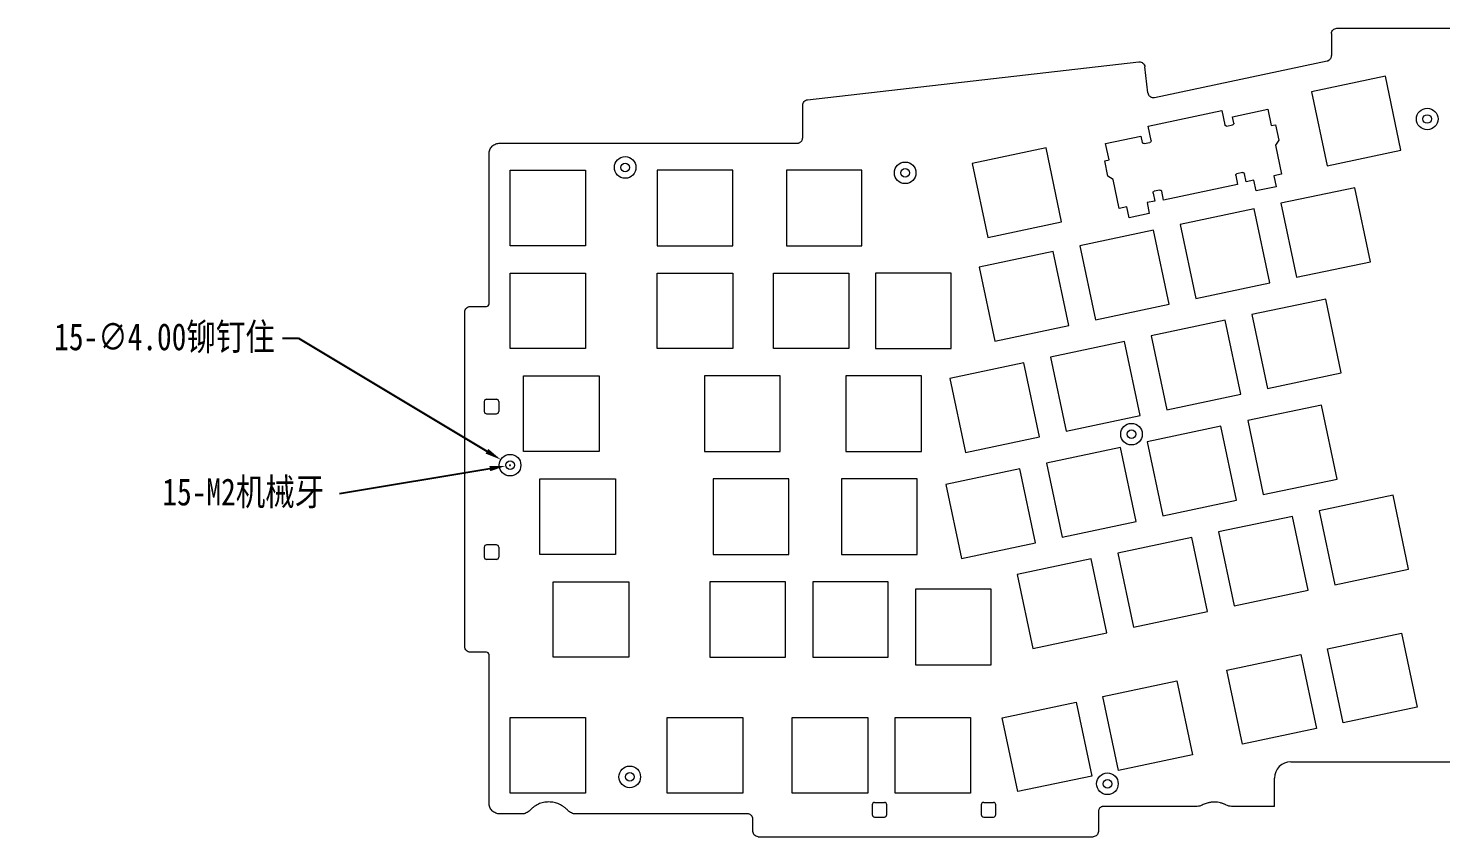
# Model space of a CAD drawing. Header units: inches. Extents: x 633 to 1402, y 68 to 485.
# Drawn here: x 633.3 to 895, y 335 to 484.7 of the extents above; entities that cross this region are included whole.
import ezdxf

# ---------------------------------------------------------------- set-up
doc = ezdxf.new("R2010")
doc.units = ezdxf.units.IN
doc.header["$LTSCALE"] = 2.574606
doc.header["$MEASUREMENT"] = 0
doc.header["$PDMODE"] = 3
doc.header["$PDSIZE"] = 0.3125
doc.layers.get('0').update_dxf_attribs({"linetype": 'CONTINUOUS'})
doc.layers.get('Defpoints').update_dxf_attribs({"linetype": 'CONTINUOUS'})
doc.styles.get("Standard").update_dxf_attribs({"font": 'txt', "width": 0.8})
doc.dimstyles.new('副本 STANDARD', dxfattribs={"dimtxt": 5, "dimasz": 3, "dimexe": 0.125, "dimexo": 0.0625, "dimgap": 0.09, "dimtad": 0, "dimtoh": 1, "dimzin": 4, "dimdsep": 46, "dimtxsty": 'Standard', "dimblk": '_FILLED', "dimcen": 0.09, "dimazin": 1, "dimtp": 0.01, "dimtm": 0.01, "dimtfac": 1, "dimtofl": 0, "dimtmove": 0, "dimatfit": 3, "dimldrblk": '_FILLED', "dimfxl": 1, "dimtolj": 1, "dimtzin": 4, "dimarcsym": 0})

# ---------------------------------------------------------------- blocks, each defined once
blk = doc.blocks.new('_FILLED')
at = {"color": 0, "linetype": 'ByBlock'}
blk.add_solid([(0, 0), (-1, 0.167), (-1, -0.167)], dxfattribs=at)
blk = doc.blocks.new('*D28')
at = {"color": 0, "lineweight": -2, "transparency": 16777216}
for p, q in [((690.96, 398.61), (718.79, 403.21)), ((722.45, 403.83), (722.63, 403.83)), ((722.54, 403.74), (722.54, 403.92))]:
    blk.add_line(p, q, dxfattribs=at)
at = {"layer": 'Defpoints', "color": 0, "transparency": 16777216}
for p in [(721.75, 403.7), (723.33, 403.96)]:
    blk.add_point(p, dxfattribs=at)
at = {"color": 0, "lineweight": -2, "transparency": 16777216, "xscale": 3, "yscale": 3, "zscale": 3, "rotation": 9.393833702540832}
blk.add_blockref('_FILLED', (721.75, 403.7), dxfattribs=at)
at = {"color": 0, "transparency": 16777216, "insert": (673.11, 398.61), "char_height": 5, "attachment_point": 5}
blk.add_mtext('\\A1;15-M2{\\fSimSun|b0|i0|c134|p2;机械牙}', dxfattribs=at)
blk = doc.blocks.new('*D29')
at = {"color": 0, "lineweight": -2, "transparency": 16777216}
for p, q in [((680.36, 427.33), (683.36, 427.33)), ((683.36, 427.33), (718.25, 406.4)), ((722.45, 403.83), (722.63, 403.83)), ((722.54, 403.74), (722.54, 403.92))]:
    blk.add_line(p, q, dxfattribs=at)
at = {"layer": 'Defpoints', "color": 0, "transparency": 16777216}
for p in [(720.83, 404.86), (724.26, 402.8)]:
    blk.add_point(p, dxfattribs=at)
at = {"color": 0, "lineweight": -2, "transparency": 16777216, "xscale": 3, "yscale": 3, "zscale": 3, "rotation": 329.0449276809442}
blk.add_blockref('_FILLED', (720.83, 404.86), dxfattribs=at)
at = {"color": 0, "transparency": 16777216, "insert": (658.52, 427.33), "char_height": 5, "attachment_point": 5}
blk.add_mtext('\\A1;15-∅4.00{\\fSimSun|b0|i0|c134|p2;铆钉住}', dxfattribs=at)

msp = doc.modelspace()

# ---------------------------------------------------------------- linework, layer by layer
at = {"color": 7, "linetype": 'Continuous', "lineweight": 15}
for p, q in [((875.713, 484.732), (914.413, 484.732)), ((874.713, 483.732), (874.713, 479.662)), ((777.635, 471.488), (839.045, 478.485)), ((840.701, 472.787), (840.152, 477.604)), ((841.907, 471.923), (873.925, 478.688)), ((884.686, 475.873), (870.989, 472.979)), ((887.58, 462.176), (884.686, 475.873)), ((870.989, 472.979), (873.883, 459.282)), ((776.748, 464.457), (776.748, 470.494)), ((840.722, 466.585), (854.419, 469.479)), ((854.419, 469.479), (854.978, 466.837)), ((856.344, 468.352), (862.899, 469.737)), ((862.899, 469.737), (863.54, 466.704)), ((841.28, 463.943), (840.722, 466.585)), ((855.333, 466.605), (856.36, 466.823)), ((856.592, 467.178), (856.344, 468.352)), ((863.54, 466.704), (864.347, 466.875)), ((864.347, 466.875), (864.947, 464.037)), ((720.648, 463.457), (775.748, 463.457)), ((832.862, 463.391), (839.418, 464.776)), ((833.503, 460.358), (832.862, 463.391)), ((839.418, 464.776), (839.666, 463.602)), ((840.021, 463.37), (841.049, 463.587)), ((864.947, 464.037), (864.31, 463.06)), ((718.648, 433.707), (718.648, 461.457)), ((821.831, 462.593), (808.133, 459.699)), ((824.725, 448.896), (821.831, 462.593)), ((864.31, 463.06), (865.442, 457.703)), ((873.883, 459.282), (887.58, 462.176)), ((722.538, 458.457), (736.538, 458.457)), ((722.538, 444.457), (722.538, 458.457)), ((736.538, 458.457), (736.538, 444.457)), ((763.783, 458.457), (749.783, 458.457)), ((749.783, 458.457), (749.783, 444.457)), ((763.783, 444.457), (763.783, 458.457)), ((787.733, 458.457), (773.733, 458.457)), ((773.733, 458.457), (773.733, 444.457)), ((787.733, 444.457), (787.733, 458.457)), ((808.133, 459.699), (811.027, 446.002)), ((832.696, 460.187), (833.503, 460.358)), ((833.295, 457.35), (832.696, 460.187)), ((858.221, 458.017), (857.194, 457.8)), ((834.273, 456.713), (833.295, 457.35)), ((835.405, 451.357), (834.273, 456.713)), ((857.314, 455.781), (843.616, 452.887)), ((856.962, 457.444), (857.314, 455.781)), ((858.887, 456.318), (858.576, 457.785)), ((860.305, 456.618), (858.887, 456.318)), ((860.729, 454.612), (860.305, 456.618)), ((864.447, 455.397), (860.729, 454.612)), ((865.442, 457.703), (864.023, 457.403)), ((864.023, 457.403), (864.447, 455.397)), ((841.96, 452.742), (840.542, 452.442)), ((841.65, 454.209), (841.96, 452.742)), ((842.909, 454.782), (841.882, 454.565)), ((843.616, 452.887), (843.264, 454.55)), ((879.044, 455.211), (865.347, 452.317)), ((881.938, 441.513), (879.044, 455.211)), ((836.824, 451.656), (835.405, 451.357)), ((837.247, 449.651), (836.824, 451.656)), ((840.965, 450.436), (837.247, 449.651)), ((840.542, 452.442), (840.965, 450.436)), ((860.406, 451.273), (846.708, 448.379)), ((863.3, 437.575), (860.406, 451.273)), ((865.347, 452.317), (868.241, 438.619)), ((811.027, 446.002), (824.725, 448.896)), ((846.708, 448.379), (849.602, 434.681)), ((841.767, 447.335), (828.07, 444.441)), ((844.661, 433.637), (841.767, 447.335)), ((736.538, 444.457), (722.538, 444.457)), ((749.783, 444.457), (763.783, 444.457)), ((773.733, 444.457), (787.733, 444.457)), ((823.129, 443.397), (809.431, 440.503)), ((826.023, 429.699), (823.129, 443.397)), ((828.07, 444.441), (830.964, 430.743)), ((809.431, 440.503), (812.325, 426.805)), ((868.241, 438.619), (881.938, 441.513)), ((722.538, 439.407), (736.538, 439.407)), ((722.538, 425.407), (722.538, 439.407)), ((736.538, 439.407), (736.538, 425.407)), ((790.263, 439.407), (790.263, 425.407)), ((804.263, 439.407), (790.263, 439.407)), ((804.263, 425.407), (804.263, 439.407)), ((849.602, 434.681), (863.3, 437.575)), ((873.639, 434.598), (859.941, 431.704)), ((876.533, 420.901), (873.639, 434.598)), ((714.148, 370.207), (714.148, 432.207)), ((715.148, 433.207), (718.148, 433.207)), ((830.964, 430.743), (844.661, 433.637)), ((812.325, 426.805), (826.023, 429.699)), ((855, 430.66), (841.303, 427.766)), ((857.894, 416.963), (855, 430.66)), ((859.941, 431.704), (862.835, 418.007)), ((836.362, 426.722), (822.664, 423.828)), ((839.256, 413.025), (836.362, 426.722)), ((841.303, 427.766), (844.197, 414.069)), ((736.538, 425.407), (722.538, 425.407)), ((790.263, 425.407), (804.263, 425.407)), ((817.723, 422.784), (804.025, 419.89)), ((820.617, 409.087), (817.723, 422.784)), ((822.664, 423.828), (825.558, 410.131)), ((725.043, 420.357), (739.043, 420.357)), ((725.043, 406.357), (725.043, 420.357)), ((739.043, 420.357), (739.043, 406.357)), ((772.563, 420.357), (758.563, 420.357)), ((758.563, 420.357), (758.563, 406.357)), ((772.563, 406.357), (772.563, 420.357)), ((784.733, 420.357), (784.733, 406.357)), ((798.733, 420.357), (784.733, 420.357)), ((798.733, 406.357), (798.733, 420.357)), ((804.025, 419.89), (806.919, 406.193)), ((862.835, 418.007), (876.533, 420.901)), ((844.197, 414.069), (857.894, 416.963)), ((717.748, 415.595), (717.748, 413.795)), ((718.198, 416.045), (719.998, 416.045)), ((720.448, 415.595), (720.448, 413.795)), ((872.88, 414.967), (859.183, 412.073)), ((875.774, 401.27), (872.88, 414.967)), ((718.198, 413.345), (719.998, 413.345)), ((825.558, 410.131), (839.256, 413.025)), ((854.242, 411.029), (840.544, 408.135)), ((857.136, 397.332), (854.242, 411.029)), ((859.183, 412.073), (862.077, 398.376)), ((806.919, 406.193), (820.617, 409.087)), ((739.043, 406.357), (725.043, 406.357)), ((758.563, 406.357), (772.563, 406.357)), ((784.733, 406.357), (798.733, 406.357)), ((835.603, 407.092), (821.906, 404.197)), ((838.497, 393.394), (835.603, 407.092)), ((840.544, 408.135), (843.438, 394.438)), ((816.965, 403.154), (803.267, 400.26)), ((819.859, 389.456), (816.965, 403.154)), ((821.906, 404.197), (824.8, 390.5)), ((728.043, 401.307), (742.043, 401.307)), ((728.043, 387.307), (728.043, 401.307)), ((742.043, 401.307), (742.043, 387.307)), ((760.163, 401.307), (760.163, 387.307)), ((774.163, 401.307), (760.163, 401.307)), ((774.163, 387.307), (774.163, 401.307)), ((783.963, 401.307), (783.963, 387.307)), ((797.963, 401.307), (783.963, 401.307)), ((797.963, 387.307), (797.963, 401.307)), ((862.077, 398.376), (875.774, 401.27)), ((803.267, 400.26), (806.161, 386.562)), ((886.113, 398.293), (872.415, 395.399)), ((889.007, 384.595), (886.113, 398.293)), ((843.438, 394.438), (857.136, 397.332)), ((872.415, 395.399), (875.309, 381.701)), ((824.8, 390.5), (838.497, 393.394)), ((867.475, 394.355), (853.777, 391.461)), ((870.369, 380.657), (867.475, 394.355)), ((848.836, 390.417), (835.138, 387.523)), ((851.73, 376.719), (848.836, 390.417)), ((853.777, 391.461), (856.671, 377.763)), ((717.748, 388.619), (717.748, 386.819)), ((719.998, 389.069), (718.198, 389.069)), ((720.448, 388.619), (720.448, 386.819)), ((742.043, 387.307), (728.043, 387.307)), ((760.163, 387.307), (774.163, 387.307)), ((783.963, 387.307), (797.963, 387.307)), ((806.161, 386.562), (819.859, 389.456)), ((835.138, 387.523), (838.032, 373.825)), ((719.998, 386.369), (718.198, 386.369)), ((830.197, 386.479), (816.5, 383.585)), ((833.091, 372.781), (830.197, 386.479)), ((730.548, 382.257), (744.548, 382.257)), ((730.548, 368.257), (730.548, 382.257)), ((744.548, 382.257), (744.548, 368.257)), ((759.563, 382.257), (759.563, 368.257)), ((773.563, 382.257), (759.563, 382.257)), ((773.563, 368.257), (773.563, 382.257)), ((778.613, 382.257), (778.613, 368.257)), ((792.613, 382.257), (778.613, 382.257)), ((792.613, 368.257), (792.613, 382.257)), ((816.5, 383.585), (819.394, 369.887)), ((875.309, 381.701), (889.007, 384.595)), ((797.663, 380.847), (797.663, 366.847)), ((811.663, 380.847), (797.663, 380.847)), ((811.663, 366.847), (811.663, 380.847)), ((856.671, 377.763), (870.369, 380.657)), ((838.032, 373.825), (851.73, 376.719)), ((819.394, 369.887), (833.091, 372.781)), ((873.966, 369.802), (887.663, 372.696)), ((887.663, 372.696), (890.557, 358.999)), ((718.148, 369.207), (715.148, 369.207)), ((876.86, 356.105), (873.966, 369.802)), ((718.648, 341.257), (718.648, 368.707)), ((744.548, 368.257), (730.548, 368.257)), ((759.563, 368.257), (773.563, 368.257)), ((778.613, 368.257), (792.613, 368.257)), ((797.663, 366.847), (811.663, 366.847)), ((855.327, 365.864), (869.025, 368.758)), ((869.025, 368.758), (871.919, 355.061)), ((832.359, 361.012), (846.057, 363.906)), ((846.057, 363.906), (848.951, 350.208)), ((858.221, 352.167), (855.327, 365.864)), ((813.721, 357.074), (827.418, 359.968)), ((827.418, 359.968), (830.312, 346.27)), ((835.253, 347.314), (832.359, 361.012)), ((890.557, 358.999), (876.86, 356.105)), ((722.536, 357.112), (736.536, 357.112)), ((722.536, 343.112), (722.536, 357.112)), ((736.536, 357.112), (736.536, 343.112)), ((751.666, 357.112), (765.666, 357.112)), ((751.666, 343.112), (751.666, 357.112)), ((765.666, 357.112), (765.666, 343.112)), ((774.813, 357.112), (788.813, 357.112)), ((774.813, 343.112), (774.813, 357.112)), ((788.813, 357.112), (788.813, 343.112)), ((793.863, 357.112), (807.863, 357.112)), ((793.863, 343.112), (793.863, 357.112)), ((807.863, 357.112), (807.863, 343.112)), ((816.615, 343.376), (813.721, 357.074)), ((871.919, 355.061), (858.221, 352.167)), ((848.951, 350.208), (835.253, 347.314)), ((867.159, 348.887), (938.893, 348.887)), ((830.312, 346.27), (816.615, 343.376)), ((864.159, 340.657), (864.159, 345.887)), ((736.536, 343.112), (722.536, 343.112)), ((765.666, 343.112), (751.666, 343.112)), ((788.813, 343.112), (774.813, 343.112)), ((807.863, 343.112), (793.863, 343.112)), ((789.633, 340.929), (789.633, 339.129)), ((790.083, 341.379), (791.883, 341.379)), ((792.333, 339.129), (792.333, 340.929)), ((809.833, 340.929), (809.833, 339.129)), ((810.283, 341.379), (812.083, 341.379)), ((812.533, 339.129), (812.533, 340.929)), ((849.84, 340.657), (832.533, 340.657)), ((864.159, 340.657), (856.166, 340.657)), ((724.722, 339.257), (720.648, 339.257)), ((766.533, 339.257), (734.705, 339.257)), ((767.533, 336.029), (767.533, 338.257)), ((790.083, 338.679), (791.883, 338.679)), ((810.283, 338.679), (812.083, 338.679)), ((831.533, 339.657), (831.533, 336.029)), ((768.533, 335.029), (830.533, 335.029))]:
    msp.add_line(p, q, dxfattribs=at)
at = {"color": 1, "linetype": 'Continuous', "lineweight": 15}
for p, q in [((749.783, 439.407), (763.783, 439.407)), ((749.783, 425.407), (749.783, 439.407)), ((763.783, 439.407), (763.783, 425.407)), ((771.313, 425.407), (771.313, 439.407)), ((771.313, 439.407), (785.313, 439.407)), ((785.313, 439.407), (785.313, 425.407)), ((763.783, 425.407), (749.783, 425.407)), ((785.313, 425.407), (771.313, 425.407))]:
    msp.add_line(p, q, dxfattribs=at)
at = {"color": 7, "linetype": 'Continuous', "lineweight": 15}
for centre, radius in [((892.449, 467.931), 2), ((892.449, 467.931), 0.8), ((743.87, 458.957), 2), ((743.87, 458.957), 0.8), ((795.733, 457.957), 2), ((795.733, 457.957), 0.8), ((837.66, 409.57), 2), ((837.66, 409.57), 0.8), ((722.543, 403.832), 2), ((722.543, 403.832), 0.8), ((744.709, 346.112), 2), ((744.709, 346.112), 0.8), ((833.196, 344.835), 2), ((833.196, 344.835), 0.8)]:
    msp.add_circle(centre, radius, dxfattribs=at)
msp.add_arc((867.159, 345.887), 3, 90, 180, dxfattribs=at)
for points, knots in [([(874.713, 483.732), (874.713, 483.994), (874.821, 484.254), (875.191, 484.624), (875.451, 484.732), (875.713, 484.732)], [0, 0, 0, 0, 0.5, 0.5, 1, 1, 1, 1]), ([(873.925, 478.688), (873.952, 478.695), (874.005, 478.707), (874.083, 478.735), (874.158, 478.768), (874.256, 478.823), (874.373, 478.907), (874.494, 479.033), (874.592, 479.178), (874.661, 479.335), (874.705, 479.498), (874.71, 479.607), (874.713, 479.662)], [0, 0, 0, 0, 0.0608359, 0.1213076, 0.1818272, 0.2428057, 0.3712589, 0.5000995, 0.6285529, 0.7573935, 0.8786018, 1, 1, 1, 1]), ([(839.045, 478.485), (839.305, 478.514), (839.576, 478.437), (839.986, 478.111), (840.122, 477.865), (840.152, 477.604)], [0, 0, 0, 0, 0.5, 0.5, 1, 1, 1, 1]), ([(776.748, 470.494), (776.748, 470.737), (776.84, 470.979), (777.164, 471.342), (777.394, 471.461), (777.635, 471.488)], [0, 0, 0, 0, 0.5, 0.5, 1, 1, 1, 1]), ([(840.701, 472.787), (840.706, 472.753), (840.716, 472.684), (840.744, 472.583), (840.782, 472.486), (840.846, 472.362), (840.95, 472.221), (841.108, 472.082), (841.29, 471.977), (841.49, 471.915), (841.7, 471.891), (841.838, 471.912), (841.907, 471.923)], [0, 0, 0, 0, 0.0628494, 0.1250468, 0.1872844, 0.250253, 0.3750538, 0.5001676, 0.6249683, 0.7500819, 0.8749611, 1, 1, 1, 1]), ([(855.333, 466.605), (855.256, 466.589), (855.173, 466.605), (855.042, 466.69), (854.994, 466.76), (854.978, 466.837)], [0, 0, 0, 0, 0.5, 0.5, 1, 1, 1, 1]), ([(856.592, 467.178), (856.608, 467.101), (856.593, 467.018), (856.507, 466.887), (856.437, 466.839), (856.36, 466.823)], [0, 0, 0, 0, 0.5, 0.5, 1, 1, 1, 1]), ([(718.648, 461.457), (718.648, 461.719), (718.7, 461.98), (718.901, 462.464), (719.049, 462.686), (719.419, 463.056), (719.641, 463.204), (720.125, 463.405), (720.386, 463.457), (720.648, 463.457)], [0, 0, 0, 0, 0.25, 0.25, 0.5, 0.5, 0.75, 0.75, 1, 1, 1, 1]), ([(775.748, 463.457), (775.78, 463.458), (775.842, 463.459), (775.936, 463.473), (776.027, 463.495), (776.151, 463.538), (776.301, 463.615), (776.46, 463.745), (776.59, 463.904), (776.681, 464.082), (776.738, 464.268), (776.745, 464.394), (776.748, 464.457)], [0, 0, 0, 0, 0.060259, 0.1200207, 0.1798243, 0.2402078, 0.3699983, 0.5001303, 0.629921, 0.7600531, 0.8799433, 1, 1, 1, 1]), ([(840.021, 463.37), (839.944, 463.354), (839.861, 463.37), (839.73, 463.455), (839.682, 463.525), (839.666, 463.602)], [0, 0, 0, 0, 0.5, 0.5, 1, 1, 1, 1]), ([(841.28, 463.943), (841.296, 463.866), (841.281, 463.783), (841.195, 463.651), (841.125, 463.604), (841.049, 463.587)], [0, 0, 0, 0, 0.5, 0.5, 1, 1, 1, 1]), ([(858.221, 458.017), (858.298, 458.033), (858.381, 458.018), (858.512, 457.932), (858.56, 457.862), (858.576, 457.785)], [0, 0, 0, 0, 0.5, 0.5, 1, 1, 1, 1]), ([(856.962, 457.444), (856.946, 457.521), (856.961, 457.604), (857.047, 457.736), (857.117, 457.784), (857.194, 457.8)], [0, 0, 0, 0, 0.5, 0.5, 1, 1, 1, 1]), ([(841.65, 454.209), (841.634, 454.286), (841.649, 454.369), (841.735, 454.501), (841.805, 454.549), (841.882, 454.565)], [0, 0, 0, 0, 0.5, 0.5, 1, 1, 1, 1]), ([(842.909, 454.782), (842.986, 454.798), (843.069, 454.783), (843.2, 454.697), (843.248, 454.627), (843.264, 454.55)], [0, 0, 0, 0, 0.5, 0.5, 1, 1, 1, 1]), ([(714.148, 432.207), (714.148, 432.469), (714.256, 432.729), (714.626, 433.099), (714.886, 433.207), (715.148, 433.207)], [0, 0, 0, 0, 0.5, 0.5, 1, 1, 1, 1]), ([(718.148, 433.207), (718.279, 433.207), (718.409, 433.261), (718.594, 433.446), (718.648, 433.576), (718.648, 433.707)], [0, 0, 0, 0, 0.5, 0.5, 1, 1, 1, 1]), ([(718.198, 416.045), (718.08, 416.045), (717.963, 415.996), (717.797, 415.83), (717.748, 415.712), (717.748, 415.595)], [0, 0, 0, 0, 0.5, 0.5, 1, 1, 1, 1]), ([(717.748, 413.795), (717.748, 413.677), (717.797, 413.56), (717.963, 413.393), (718.08, 413.345), (718.198, 413.345)], [0, 0, 0, 0, 0.5, 0.5, 1, 1, 1, 1]), ([(720.448, 415.595), (720.448, 415.712), (720.4, 415.83), (720.233, 415.996), (720.116, 416.045), (719.998, 416.045)], [0, 0, 0, 0, 0.5, 0.5, 1, 1, 1, 1]), ([(719.998, 413.345), (720.116, 413.345), (720.233, 413.393), (720.4, 413.56), (720.448, 413.677), (720.448, 413.795)], [0, 0, 0, 0, 0.5, 0.5, 1, 1, 1, 1]), ([(718.198, 389.069), (718.08, 389.069), (717.963, 389.021), (717.797, 388.854), (717.748, 388.737), (717.748, 388.619)], [0, 0, 0, 0, 0.5, 0.5, 1, 1, 1, 1]), ([(720.448, 388.619), (720.448, 388.737), (720.4, 388.854), (720.233, 389.021), (720.116, 389.069), (719.998, 389.069)], [0, 0, 0, 0, 0.5, 0.5, 1, 1, 1, 1]), ([(717.748, 386.819), (717.748, 386.701), (717.797, 386.584), (717.963, 386.418), (718.08, 386.369), (718.198, 386.369)], [0, 0, 0, 0, 0.5, 0.5, 1, 1, 1, 1]), ([(719.998, 386.369), (720.116, 386.369), (720.233, 386.418), (720.4, 386.584), (720.448, 386.701), (720.448, 386.819)], [0, 0, 0, 0, 0.5, 0.5, 1, 1, 1, 1]), ([(715.148, 369.207), (714.886, 369.207), (714.626, 369.315), (714.256, 369.685), (714.148, 369.945), (714.148, 370.207)], [0, 0, 0, 0, 0.5, 0.5, 1, 1, 1, 1]), ([(718.648, 368.707), (718.648, 368.838), (718.594, 368.968), (718.409, 369.153), (718.279, 369.207), (718.148, 369.207)], [0, 0, 0, 0, 0.5, 0.5, 1, 1, 1, 1]), ([(720.648, 339.257), (720.386, 339.257), (720.125, 339.309), (719.641, 339.509), (719.419, 339.658), (719.049, 340.028), (718.901, 340.25), (718.7, 340.733), (718.648, 340.995), (718.648, 341.257)], [0, 0, 0, 0, 0.25, 0.25, 0.5, 0.5, 0.75, 0.75, 1, 1, 1, 1]), ([(733.226, 339.911), (733.182, 339.958), (733.093, 340.054), (732.952, 340.189), (732.807, 340.32), (732.655, 340.444), (732.419, 340.623), (732.084, 340.84), (731.637, 341.065), (731.17, 341.244), (730.532, 341.412), (729.713, 341.497), (728.895, 341.412), (728.257, 341.244), (727.79, 341.066), (727.344, 340.84), (726.972, 340.599), (726.669, 340.364), (726.425, 340.147), (726.276, 339.989), (726.201, 339.911)], [0, 0, 0, 0, 0.0247735, 0.0494893, 0.0741894, 0.0989157, 0.1237104, 0.1868764, 0.2501089, 0.3132749, 0.3765073, 0.5000076, 0.6235078, 0.6866738, 0.7499062, 0.8130723, 0.8763047, 0.9175543, 0.9587211, 1, 1, 1, 1]), ([(790.083, 341.379), (789.965, 341.379), (789.848, 341.33), (789.682, 341.164), (789.633, 341.047), (789.633, 340.929)], [0, 0, 0, 0, 0.5, 0.5, 1, 1, 1, 1]), ([(792.333, 340.929), (792.333, 341.047), (792.285, 341.164), (792.118, 341.33), (792.001, 341.379), (791.883, 341.379)], [0, 0, 0, 0, 0.5, 0.5, 1, 1, 1, 1]), ([(810.283, 341.379), (810.165, 341.379), (810.048, 341.33), (809.881, 341.164), (809.833, 341.047), (809.833, 340.929)], [0, 0, 0, 0, 0.5, 0.5, 1, 1, 1, 1]), ([(812.533, 340.929), (812.533, 341.047), (812.484, 341.164), (812.318, 341.33), (812.201, 341.379), (812.083, 341.379)], [0, 0, 0, 0, 0.5, 0.5, 1, 1, 1, 1]), ([(832.533, 340.657), (832.502, 340.656), (832.439, 340.654), (832.346, 340.641), (832.254, 340.619), (832.13, 340.576), (831.98, 340.499), (831.821, 340.369), (831.691, 340.21), (831.6, 340.032), (831.543, 339.845), (831.536, 339.72), (831.533, 339.657)], [0, 0, 0, 0, 0.060259, 0.1200207, 0.1798243, 0.2402078, 0.3699983, 0.5001303, 0.629921, 0.7600531, 0.8799433, 1, 1, 1, 1]), ([(855.229, 340.89), (855.161, 340.925), (855.026, 340.994), (854.817, 341.086), (854.604, 341.168), (854.388, 341.24), (854.052, 341.333), (853.591, 341.42), (853.003, 341.456), (852.415, 341.42), (851.904, 341.324), (851.473, 341.196), (851.117, 341.061), (850.891, 340.947), (850.777, 340.89)], [0, 0, 0, 0, 0.0493574, 0.0985525, 0.1476993, 0.196912, 0.2463047, 0.373107, 0.5000206, 0.6268229, 0.7537365, 0.8358882, 0.9177994, 1, 1, 1, 1]), ([(726.201, 339.911), (726.014, 339.705), (725.784, 339.54), (725.277, 339.315), (724.999, 339.257), (724.722, 339.257)], [0, 0, 0, 0, 0.5, 0.5, 1, 1, 1, 1]), ([(734.705, 339.257), (734.428, 339.257), (734.15, 339.315), (733.643, 339.54), (733.413, 339.705), (733.226, 339.911)], [0, 0, 0, 0, 0.5, 0.5, 1, 1, 1, 1]), ([(767.533, 338.257), (767.532, 338.288), (767.531, 338.351), (767.517, 338.444), (767.495, 338.536), (767.452, 338.66), (767.375, 338.81), (767.245, 338.969), (767.086, 339.099), (766.908, 339.19), (766.722, 339.247), (766.596, 339.254), (766.533, 339.257)], [0, 0, 0, 0, 0.060259, 0.1200207, 0.1798243, 0.2402078, 0.3699983, 0.5001303, 0.629921, 0.7600531, 0.8799433, 1, 1, 1, 1]), ([(789.633, 339.129), (789.633, 339.011), (789.682, 338.894), (789.848, 338.727), (789.965, 338.679), (790.083, 338.679)], [0, 0, 0, 0, 0.5, 0.5, 1, 1, 1, 1]), ([(791.883, 338.679), (792.001, 338.679), (792.118, 338.727), (792.285, 338.894), (792.333, 339.011), (792.333, 339.129)], [0, 0, 0, 0, 0.5, 0.5, 1, 1, 1, 1]), ([(809.833, 339.129), (809.833, 339.011), (809.881, 338.894), (810.048, 338.727), (810.165, 338.679), (810.283, 338.679)], [0, 0, 0, 0, 0.5, 0.5, 1, 1, 1, 1]), ([(812.083, 338.679), (812.201, 338.679), (812.318, 338.727), (812.484, 338.894), (812.533, 339.011), (812.533, 339.129)], [0, 0, 0, 0, 0.5, 0.5, 1, 1, 1, 1]), ([(768.533, 335.029), (768.271, 335.029), (768.011, 335.137), (767.641, 335.507), (767.533, 335.767), (767.533, 336.029)], [0, 0, 0, 0, 0.5, 0.5, 1, 1, 1, 1]), ([(831.533, 336.029), (831.533, 335.767), (831.425, 335.507), (831.055, 335.137), (830.795, 335.029), (830.533, 335.029)], [0, 0, 0, 0, 0.5, 0.5, 1, 1, 1, 1])]:
    msp.add_open_spline(points, degree=3, knots=knots, dxfattribs=at)
for points in [[(850.777, 340.89), (850.49, 340.738), (850.165, 340.657), (849.84, 340.657)], [(856.166, 340.657), (855.841, 340.657), (855.516, 340.738), (855.229, 340.89)]]:
    msp.add_open_spline(points, degree=3, dxfattribs=at)

# ---------------------------------------------------------------- dimensions: what is measured, and where the dimension line sits
at = {"color": 3}
for p1, p2, text, picture, middle in [((724.258, 402.803), (720.828, 404.861), '15-<>{\\fSimSun|b0|i0|c134|p2;铆钉住}', '*D29', (658.523, 427.333)), ((723.332, 403.962), (721.754, 403.701), '15-M2{\\fSimSun|b0|i0|c134|p2;机械牙}', '*D28', (690.958, 398.607))]:
    dim = msp.add_diameter_dim_2p(p1=p1, p2=p2, text=text, dimstyle='副本 STANDARD', dxfattribs=at)
    dim.commit()
    dim.dimension.update_dxf_attribs({"geometry": picture, "text_midpoint": middle, "dimtype": 163})

doc.saveas('drawing.dxf')
